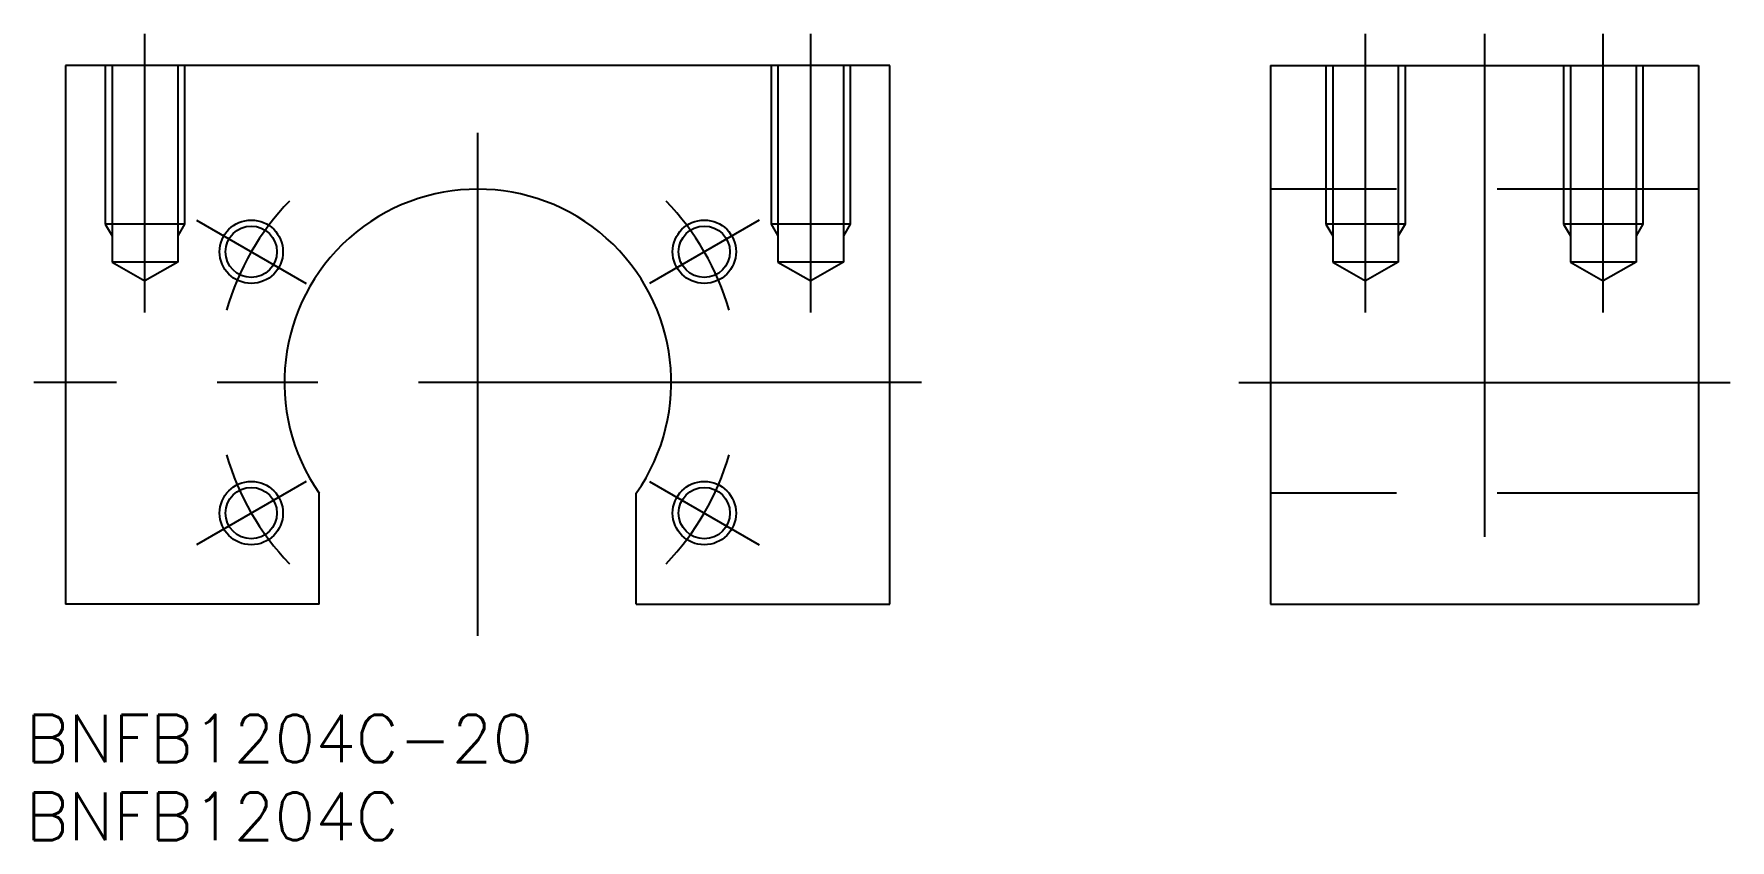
# Model space of a CAD drawing. Extents: x -28 to 79, y -29 to 22.
import ezdxf

# ---------------------------------------------------------------- set-up
doc = ezdxf.new("R2010")
doc.units = 0
doc.linetypes.add('CENTER', pattern=[50.8, 31.75, -6.35, 6.35, -6.35])
doc.linetypes.add('DASHED', pattern=[19.05, 12.7, -6.35])
doc.layers.get('0').update_dxf_attribs({"linetype": 'CONTINUOUS'})
doc.layers.add('CENTER', color=1, linetype='CENTER')
doc.styles.get("Standard").update_dxf_attribs({"font": 'txt.shx', "height": 3, "bigfont": 'bigfont.shx'})

# ---------------------------------------------------------------- blocks, each defined once
blk = doc.blocks.new('*U2')
at = {"color": 7, "linetype": 'CONTINUOUS'}
blk.add_text('BNFB1204C-20', height=3, dxfattribs=at).set_placement((-28.52, -23.98))
blk = doc.blocks.new('*U3')
at = {"color": 7, "linetype": 'CONTINUOUS'}
blk.add_text('BNFB1204C', height=3, dxfattribs=at).set_placement((-28.52, -28.89))

msp = doc.modelspace()

# ---------------------------------------------------------------- linework, layer by layer
at = {"color": 7, "linetype": 'CONTINUOUS'}
for p, q in [((26, 20), (-26, 20)), ((-26, 20), (-26, -14)), ((26, -14), (26, 20)), ((50, 20), (50, -14)), ((50, 20), (77, 20)), ((77, 20), (77, -14)), ((-10, -14), (-10, -6.99)), ((10, -14), (10, -6.99)), ((-10, -14), (-26, -14)), ((10, -14), (26, -14)), ((50, -14), (77, -14))]:
    msp.add_line(p, q, dxfattribs=at)
at = {"color": 3, "linetype": 'DASHED'}
for p, q in [((-23.5, 20), (-23.5, 10)), ((-23.07, 20), (-23.07, 7.6)), ((-18.93, 20), (-18.93, 7.6)), ((-18.5, 20), (-18.5, 10)), ((18.5, 20), (18.5, 10)), ((18.93, 20), (18.93, 7.6)), ((23.07, 20), (23.07, 7.6)), ((23.5, 20), (23.5, 10)), ((53.5, 20), (53.5, 10)), ((53.93, 20), (53.93, 7.6)), ((58.07, 20), (58.07, 7.6)), ((58.5, 20), (58.5, 10)), ((68.5, 20), (68.5, 10)), ((68.93, 20), (68.93, 7.6)), ((73.07, 20), (73.07, 7.6)), ((73.5, 20), (73.5, 10)), ((77, 12.2), (50, 12.2)), ((-18.5, 10), (-23.5, 10)), ((-23.5, 10), (-23.07, 9.25)), ((-18.5, 10), (-18.93, 9.25)), ((18.5, 10), (18.93, 9.25)), ((23.5, 10), (18.5, 10)), ((23.5, 10), (23.07, 9.25)), ((58.5, 10), (53.5, 10)), ((53.5, 10), (53.93, 9.25)), ((58.5, 10), (58.07, 9.25)), ((73.5, 10), (68.5, 10)), ((68.5, 10), (68.93, 9.25)), ((73.5, 10), (73.07, 9.25)), ((-18.93, 7.6), (-23.07, 7.6)), ((-23.07, 7.6), (-21, 6.41)), ((-18.93, 7.6), (-21, 6.41)), ((18.93, 7.6), (21, 6.41)), ((23.07, 7.6), (18.93, 7.6)), ((23.07, 7.6), (21, 6.41)), ((58.07, 7.6), (53.93, 7.6)), ((53.93, 7.6), (56, 6.41)), ((58.07, 7.6), (56, 6.41)), ((73.07, 7.6), (68.93, 7.6)), ((68.93, 7.6), (71, 6.41)), ((73.07, 7.6), (71, 6.41)), ((77, -6.99), (50, -6.99))]:
    msp.add_line(p, q, dxfattribs=at)
at = {"color": 3, "linetype": 'CONTINUOUS'}
for centre in [(-14.29, 8.25), (14.29, 8.25), (-14.29, -8.25), (14.29, -8.25)]:
    msp.add_circle(centre, 2, dxfattribs=at)
at = {"color": 7, "linetype": 'CONTINUOUS'}
for centre in [(-14.29, 8.25), (14.29, 8.25), (-14.29, -8.25), (14.29, -8.25)]:
    msp.add_circle(centre, 1.62, dxfattribs=at)
msp.add_arc((0, 0), 12.2, 325.052, 214.948, dxfattribs=at)
at = {"layer": 'CENTER', "color": 1, "linetype": 'CENTER'}
for p, q in [((-21, 4.41), (-21, 22)), ((0, -16), (0, 22)), ((21, 4.41), (21, 22)), ((56, 4.41), (56, 22)), ((63.5, 22), (63.5, -16)), ((71, 4.41), (71, 22)), ((-17.75, 10.25), (-10.83, 6.25)), ((17.75, 10.25), (10.83, 6.25)), ((28, 0), (-28, 0)), ((48, 0), (79, 0)), ((-10.83, -6.25), (-17.75, -10.25)), ((10.83, -6.25), (17.75, -10.25))]:
    msp.add_line(p, q, dxfattribs=at)
for start, end in [(136.0759, 163.9241), (16.0759, 43.9241), (196.0759, 223.9241), (316.0759, 343.9241)]:
    msp.add_arc((0, 0), 16.5, start, end, dxfattribs=at)

# ---------------------------------------------------------------- block references
at = {"color": 7, "linetype": 'CONTINUOUS'}
for name in ['*U2', '*U3']:
    msp.add_blockref(name, (0, 0), dxfattribs=at)

doc.saveas('drawing.dxf')
